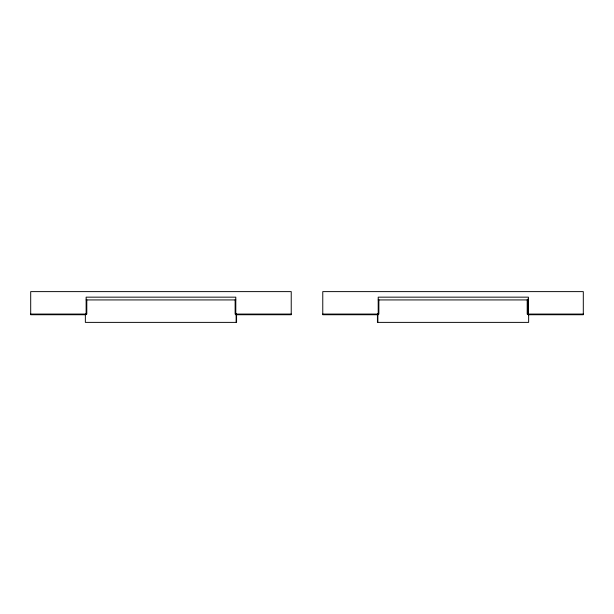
<?xml version="1.0" encoding="UTF-8"?>
<svg xmlns="http://www.w3.org/2000/svg" width="614" height="614" viewBox="0 0 614 614"><rect width="100%" height="100%" fill="white"/><g stroke="black" fill="none" stroke-linecap="round" stroke-linejoin="round"><path stroke-width="0.92" d="M86.129 299.931L235.799 299.931M378.201 299.931L528.424 299.931M30.7 314.069L86.797 314.069L86.797 299.739M291.228 314.069L235.131 314.069L235.131 299.739M322.772 314.069L378.869 314.069L378.869 299.739M583.3 314.069L527.203 314.069L527.203 299.739M85.177 314.736L30.7 314.736L30.7 291.619L291.228 291.619L291.228 314.736L235.799 314.736M378.201 314.736L322.772 314.736L322.772 291.619L583.3 291.619L583.3 314.736L528.424 314.736L528.424 297.161L378.201 297.161L378.201 314.069M528.646 314.069L528.646 322.381L377.426 322.381L377.426 314.069M528.201 314.069L528.201 314.736M527.871 299.041L527.871 314.069M527.533 299.287L527.533 314.069M378.539 299.287L378.539 314.069M377.871 314.069L377.871 321.936M236.574 314.069L236.574 322.381L85.354 322.381L85.354 314.069M236.129 314.069L236.129 321.936M235.799 314.069L235.799 297.161L86.129 297.161L86.129 314.069M235.461 299.287L235.461 314.069M86.467 299.287L86.467 314.069"/></g></svg>
